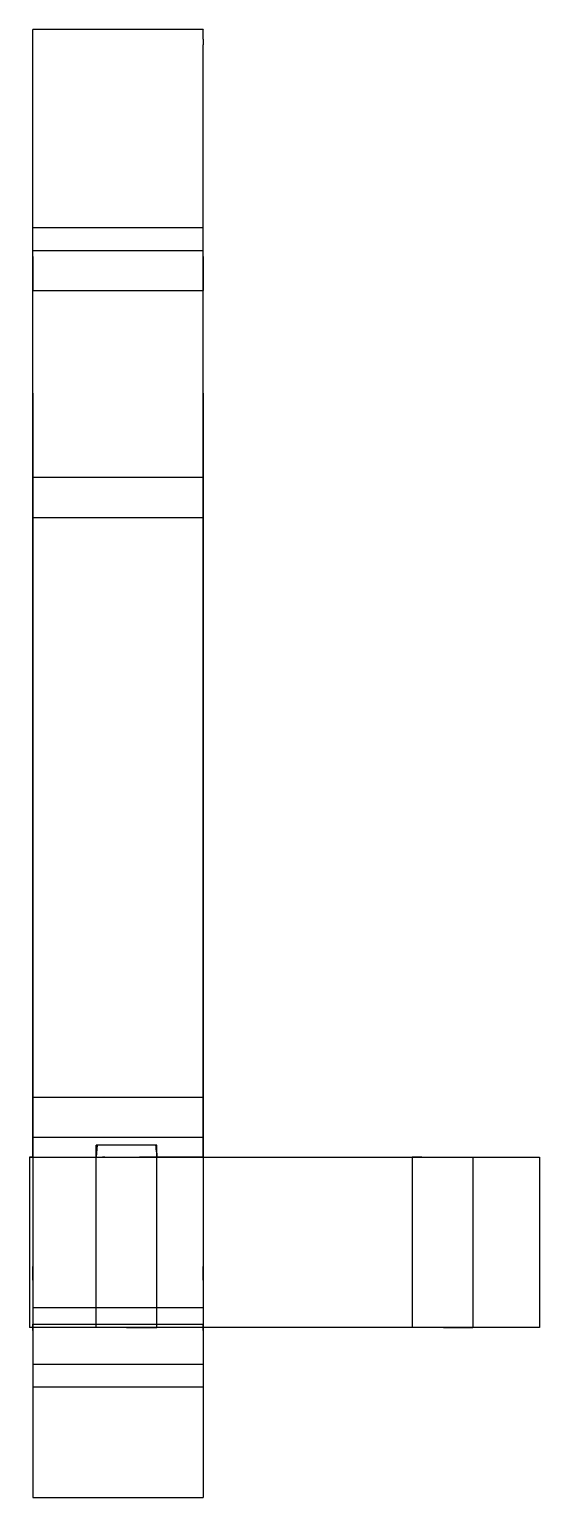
# Model space of a CAD drawing. Header units: millimetres. Extents: x -70 to 222, y -216 to 42.
# Drawn here: x 179.7 to 221.7, y -180 to -59.2 of the extents above; entities that cross this region are included whole.
import ezdxf

# ---------------------------------------------------------------- set-up
doc = ezdxf.new("R2010")
doc.units = ezdxf.units.MM
doc.layers.add('SIDE_YZ', color=7, linetype='Continuous')

msp = doc.modelspace()

# ---------------------------------------------------------------- linework, layer by layer
at = {"layer": 'SIDE_YZ'}
for p, q in [((180, -59.25), (180, -59.2)), ((194, -59.2), (180, -59.2)), ((180, -59.4), (180, -59.25)), ((180, -59.66), (180, -59.4)), ((180, -60.02), (180, -59.66)), ((180, -60.47), (180, -60.02)), ((194, -59.2), (194, -59.25)), ((194, -59.4), (194, -59.25)), ((194, -59.66), (194, -59.4)), ((194, -60.02), (194, -59.66)), ((194, -60.02), (194, -60.47)), ((180, -61.03), (180, -60.47)), ((180, -61.69), (180, -61.03)), ((194, -61.03), (194, -60.47)), ((194, -61.69), (194, -61.03)), ((180, -62.44), (180, -61.69)), ((180, -63.29), (180, -62.44)), ((194, -62.44), (194, -61.69)), ((194, -63.29), (194, -62.44)), ((180, -64.24), (180, -63.29)), ((194, -64.24), (194, -63.29)), ((180, -65.28), (180, -64.24)), ((194, -65.28), (194, -64.24)), ((180, -66.42), (180, -65.28)), ((180, -67.64), (180, -66.42)), ((194, -66.42), (194, -65.28)), ((194, -67.64), (194, -66.42)), ((180, -68.95), (180, -67.64)), ((194, -68.95), (194, -67.64)), ((180, -70.35), (180, -68.95)), ((194, -70.35), (194, -68.95)), ((180, -71.84), (180, -70.35)), ((194, -71.84), (194, -70.35)), ((180, -73.4), (180, -71.84)), ((194, -73.4), (194, -71.84)), ((180, -75.05), (180, -73.4)), ((194, -75.05), (194, -73.4)), ((180, -76.77), (180, -75.05)), ((180, -75.58), (180, -75.51)), ((180, -75.51), (194, -75.51)), ((180, -75.74), (180, -75.58)), ((180, -75.96), (180, -75.74)), ((180, -76.26), (180, -75.96)), ((194, -76.77), (194, -75.05)), ((194, -75.58), (194, -75.51)), ((194, -75.74), (194, -75.58)), ((194, -75.96), (194, -75.74)), ((194, -76.26), (194, -75.96)), ((180, -76.64), (180, -76.26)), ((180, -77.08), (180, -76.64)), ((180, -78.57), (180, -76.77)), ((180, -77.61), (180, -77.08)), ((194, -76.64), (194, -76.26)), ((194, -77.08), (194, -76.64)), ((194, -78.57), (194, -76.77)), ((194, -77.61), (194, -77.08)), ((180, -77.39), (180, -77.38)), ((180, -77.38), (194, -77.38)), ((180, -77.4), (180, -77.39)), ((180, -77.39), (180, -77.39)), ((180, -77.41), (180, -77.4)), ((180, -77.42), (180, -77.41)), ((180, -77.44), (180, -77.42)), ((180, -77.46), (180, -77.44)), ((180, -77.48), (180, -77.46)), ((180, -77.5), (180, -77.48)), ((180, -77.52), (180, -77.5)), ((180, -77.55), (180, -77.52)), ((180, -77.58), (180, -77.55)), ((180, -77.61), (180, -77.58)), ((180, -77.65), (180, -77.61)), ((180, -78.2), (180, -77.61)), ((180, -77.69), (180, -77.65)), ((180, -77.73), (180, -77.69)), ((180, -77.77), (180, -77.73)), ((180, -77.81), (180, -77.77)), ((180, -77.85), (180, -77.81)), ((180, -77.9), (180, -77.85)), ((180, -77.9), (180, -77.95)), ((180, -77.95), (180, -78)), ((180, -77.95), (180, -78)), ((180, -78), (180, -78.05)), ((180, -78), (180, -78.05)), ((180, -78.05), (180, -78.11)), ((180, -78.05), (180, -78.11)), ((180, -78.11), (180, -78.16)), ((180, -78.16), (180, -78.22)), ((180, -78.86), (180, -78.2)), ((180, -78.22), (180, -78.27)), ((180, -78.27), (180, -78.33)), ((180, -78.33), (180, -78.39)), ((180, -78.39), (180, -78.45)), ((180, -78.45), (180, -78.52)), ((180, -78.52), (180, -78.58)), ((194, -77.39), (194, -77.38)), ((194, -77.4), (194, -77.39)), ((194, -77.39), (194, -77.39)), ((194, -77.41), (194, -77.4)), ((194, -77.42), (194, -77.41)), ((194, -77.44), (194, -77.42)), ((194, -77.46), (194, -77.44)), ((194, -77.48), (194, -77.46)), ((194, -77.5), (194, -77.48)), ((194, -77.52), (194, -77.5)), ((194, -77.55), (194, -77.52)), ((194, -77.58), (194, -77.55)), ((194, -77.61), (194, -77.58)), ((194, -77.65), (194, -77.61)), ((194, -78.2), (194, -77.61)), ((194, -77.69), (194, -77.65)), ((194, -77.73), (194, -77.69)), ((194, -77.77), (194, -77.73)), ((194, -77.81), (194, -77.77)), ((194, -77.85), (194, -77.81)), ((194, -77.9), (194, -77.85)), ((194, -77.9), (194, -77.95)), ((194, -77.95), (194, -78)), ((194, -77.95), (194, -78)), ((194, -78), (194, -78.05)), ((194, -78), (194, -78.05)), ((194, -78.05), (194, -78.11)), ((194, -78.05), (194, -78.11)), ((194, -78.11), (194, -78.16)), ((194, -78.16), (194, -78.22)), ((194, -78.86), (194, -78.2)), ((194, -78.22), (194, -78.27)), ((194, -78.27), (194, -78.33)), ((194, -78.33), (194, -78.39)), ((194, -78.39), (194, -78.45)), ((194, -78.45), (194, -78.52)), ((194, -78.52), (194, -78.58)), ((180, -80.43), (180, -78.57)), ((180, -78.58), (180, -78.64)), ((180, -78.64), (180, -78.71)), ((180, -78.71), (180, -78.77)), ((180, -78.77), (180, -78.84)), ((180, -78.84), (180, -78.9)), ((180, -79.6), (180, -78.86)), ((180, -78.9), (180, -78.97)), ((180, -78.97), (180, -79.03)), ((180, -79.03), (180, -79.1)), ((180, -79.1), (180, -79.16)), ((180, -79.16), (180, -79.23)), ((180, -79.23), (180, -79.29)), ((180, -79.29), (180, -79.36)), ((180, -79.36), (180, -79.42)), ((180, -79.42), (180, -79.49)), ((180, -79.49), (180, -79.55)), ((180, -79.55), (180, -79.61)), ((180, -80.4), (180, -79.6)), ((180, -79.61), (180, -79.67)), ((180, -79.67), (180, -79.73)), ((194, -80.43), (194, -78.57)), ((194, -78.58), (194, -78.64)), ((194, -78.64), (194, -78.71)), ((194, -78.71), (194, -78.77)), ((194, -78.77), (194, -78.84)), ((194, -78.84), (194, -78.9)), ((194, -79.6), (194, -78.86)), ((194, -78.9), (194, -78.97)), ((194, -78.97), (194, -79.03)), ((194, -79.03), (194, -79.1)), ((194, -79.1), (194, -79.16)), ((194, -79.16), (194, -79.23)), ((194, -79.23), (194, -79.29)), ((194, -79.29), (194, -79.36)), ((194, -79.36), (194, -79.42)), ((194, -79.42), (194, -79.49)), ((194, -79.49), (194, -79.55)), ((194, -79.55), (194, -79.61)), ((194, -80.4), (194, -79.6)), ((194, -79.61), (194, -79.67)), ((194, -79.67), (194, -79.73)), ((180, -79.73), (180, -79.79)), ((180, -79.79), (180, -79.85)), ((180, -79.85), (180, -79.9)), ((180, -79.9), (180, -79.96)), ((180, -79.96), (180, -80.01)), ((180, -80.01), (180, -80.07)), ((180, -80.07), (180, -80.12)), ((180, -80.12), (180, -80.16)), ((180, -80.16), (180, -80.21)), ((180, -80.21), (180, -80.26)), ((180, -80.26), (180, -80.3)), ((180, -80.3), (180, -80.34)), ((180, -80.34), (180, -80.38)), ((180, -80.38), (180, -80.42)), ((180, -81.27), (180, -80.4)), ((180, -80.42), (180, -80.45)), ((180, -82.37), (180, -80.43)), ((180, -80.45), (180, -80.48)), ((180, -80.48), (180, -80.51)), ((180, -80.51), (180, -80.54)), ((180, -80.54), (180, -80.57)), ((180, -80.57), (180, -80.59)), ((180, -80.57), (180, -80.59)), ((180, -80.59), (180, -80.61)), ((180, -80.59), (180, -80.61)), ((180, -80.61), (180, -80.63)), ((180, -80.63), (180, -80.64)), ((180, -80.64), (180, -80.66)), ((180, -80.66), (180, -80.67)), ((180, -80.67), (180, -80.67)), ((180, -80.67), (180, -80.68)), ((180, -80.68), (180, -80.68)), ((180, -80.68), (194, -80.68)), ((194, -79.73), (194, -79.79)), ((194, -79.79), (194, -79.85)), ((194, -79.85), (194, -79.9)), ((194, -79.9), (194, -79.96)), ((194, -79.96), (194, -80.01)), ((194, -80.01), (194, -80.07)), ((194, -80.07), (194, -80.12)), ((194, -80.12), (194, -80.16)), ((194, -80.16), (194, -80.21)), ((194, -80.21), (194, -80.26)), ((194, -80.26), (194, -80.3)), ((194, -80.3), (194, -80.34)), ((194, -80.34), (194, -80.38)), ((194, -80.38), (194, -80.42)), ((194, -81.27), (194, -80.4)), ((194, -80.42), (194, -80.45)), ((194, -82.37), (194, -80.43)), ((194, -80.45), (194, -80.48)), ((194, -80.48), (194, -80.51)), ((194, -80.51), (194, -80.54)), ((194, -80.54), (194, -80.57)), ((194, -80.57), (194, -80.59)), ((194, -80.57), (194, -80.59)), ((194, -80.59), (194, -80.61)), ((194, -80.59), (194, -80.61)), ((194, -80.61), (194, -80.63)), ((194, -80.63), (194, -80.64)), ((194, -80.64), (194, -80.66)), ((194, -80.66), (194, -80.67)), ((194, -80.67), (194, -80.67)), ((194, -80.67), (194, -80.68)), ((194, -80.68), (194, -80.68)), ((180, -82.21), (180, -81.27)), ((194, -82.21), (194, -81.27)), ((180, -83.21), (180, -82.21)), ((180, -84.37), (180, -82.37)), ((180, -84.28), (180, -83.21)), ((194, -83.21), (194, -82.21)), ((194, -84.37), (194, -82.37)), ((194, -84.28), (194, -83.21)), ((180, -85.41), (180, -84.28)), ((180, -86.43), (180, -84.37)), ((194, -85.41), (194, -84.28)), ((194, -86.43), (194, -84.37)), ((180, -86.59), (180, -85.41)), ((194, -86.59), (194, -85.41)), ((180, -88.56), (180, -86.43)), ((180, -87.84), (180, -86.59)), ((194, -88.56), (194, -86.43)), ((194, -87.84), (194, -86.59)), ((180, -89.14), (180, -87.84)), ((194, -89.14), (194, -87.84)), ((180, -90.73), (180, -88.56)), ((180, -89.14), (180, -90.49)), ((194, -90.73), (194, -88.56)), ((194, -89.14), (194, -90.49)), ((180, -90.49), (180, -91.9)), ((194, -90.49), (194, -91.9)), ((180, -92.96), (180, -90.73)), ((194, -92.96), (194, -90.73)), ((180, -91.9), (180, -93.35)), ((180, -95.24), (180, -92.96)), ((194, -91.9), (194, -93.35)), ((194, -95.24), (194, -92.96)), ((180, -93.35), (180, -94.86)), ((194, -93.35), (194, -94.86)), ((180, -94.86), (180, -96.4)), ((180, -97.56), (180, -95.24)), ((194, -94.86), (194, -96.4)), ((194, -97.56), (194, -95.24)), ((180, -96.06), (180, -96.05)), ((180, -96.05), (180, -96.05)), ((180, -96.06), (180, -96.05)), ((180, -96.05), (194, -96.05)), ((180, -96.07), (180, -96.06)), ((180, -96.07), (180, -96.06)), ((180, -96.08), (180, -96.07)), ((180, -96.09), (180, -96.08)), ((180, -96.1), (180, -96.09)), ((180, -96.12), (180, -96.1)), ((180, -96.12), (180, -96.1)), ((180, -96.14), (180, -96.12)), ((180, -96.14), (180, -96.12)), ((180, -96.17), (180, -96.14)), ((180, -96.17), (180, -96.14)), ((180, -96.19), (180, -96.17)), ((180, -96.22), (180, -96.19)), ((180, -96.25), (180, -96.22)), ((180, -96.25), (180, -96.22)), ((180, -96.28), (180, -96.25)), ((180, -96.28), (180, -96.25)), ((180, -96.32), (180, -96.28)), ((180, -96.35), (180, -96.32)), ((180, -96.39), (180, -96.35)), ((180, -96.43), (180, -96.39)), ((180, -96.4), (180, -97.99)), ((180, -96.48), (180, -96.43)), ((180, -96.52), (180, -96.48)), ((180, -96.52), (180, -96.48)), ((180, -96.57), (180, -96.52)), ((180, -96.57), (180, -96.52)), ((180, -96.57), (180, -96.62)), ((180, -96.62), (180, -96.67)), ((194, -96.06), (194, -96.05)), ((194, -96.05), (194, -96.05)), ((194, -96.06), (194, -96.05)), ((194, -96.07), (194, -96.06)), ((194, -96.07), (194, -96.06)), ((194, -96.08), (194, -96.07)), ((194, -96.09), (194, -96.08)), ((194, -96.1), (194, -96.09)), ((194, -96.12), (194, -96.1)), ((194, -96.12), (194, -96.1)), ((194, -96.14), (194, -96.12)), ((194, -96.14), (194, -96.12)), ((194, -96.17), (194, -96.14)), ((194, -96.17), (194, -96.14)), ((194, -96.19), (194, -96.17)), ((194, -96.22), (194, -96.19)), ((194, -96.25), (194, -96.22)), ((194, -96.25), (194, -96.22)), ((194, -96.28), (194, -96.25)), ((194, -96.28), (194, -96.25)), ((194, -96.32), (194, -96.28)), ((194, -96.35), (194, -96.32)), ((194, -96.39), (194, -96.35)), ((194, -96.43), (194, -96.39)), ((194, -96.4), (194, -97.99)), ((194, -96.48), (194, -96.43)), ((194, -96.52), (194, -96.48)), ((194, -96.52), (194, -96.48)), ((194, -96.57), (194, -96.52)), ((194, -96.57), (194, -96.52)), ((194, -96.57), (194, -96.62)), ((194, -96.62), (194, -96.67)), ((180, -96.67), (180, -96.72)), ((180, -96.72), (180, -96.77)), ((180, -96.77), (180, -96.83)), ((180, -96.83), (180, -96.88)), ((180, -96.88), (180, -96.94)), ((180, -96.94), (180, -97)), ((180, -97), (180, -97.06)), ((180, -97.06), (180, -97.12)), ((180, -97.12), (180, -97.18)), ((180, -97.18), (180, -97.25)), ((180, -97.25), (180, -97.31)), ((180, -97.25), (180, -97.31)), ((180, -97.31), (180, -97.37)), ((180, -97.31), (180, -97.37)), ((180, -97.37), (180, -97.44)), ((180, -97.44), (180, -97.5)), ((180, -97.44), (180, -97.5)), ((180, -97.5), (180, -97.57)), ((180, -97.5), (180, -97.57)), ((180, -99.92), (180, -97.56)), ((180, -97.57), (180, -97.63)), ((180, -97.63), (180, -97.7)), ((180, -97.7), (180, -97.77)), ((180, -97.7), (180, -97.77)), ((180, -97.77), (180, -97.83)), ((180, -97.77), (180, -97.83)), ((180, -97.83), (180, -97.9)), ((194, -96.67), (194, -96.72)), ((194, -96.72), (194, -96.77)), ((194, -96.77), (194, -96.83)), ((194, -96.83), (194, -96.88)), ((194, -96.88), (194, -96.94)), ((194, -96.94), (194, -97)), ((194, -97), (194, -97.06)), ((194, -97.06), (194, -97.12)), ((194, -97.12), (194, -97.18)), ((194, -97.18), (194, -97.25)), ((194, -97.25), (194, -97.31)), ((194, -97.25), (194, -97.31)), ((194, -97.31), (194, -97.37)), ((194, -97.31), (194, -97.37)), ((194, -97.37), (194, -97.44)), ((194, -97.44), (194, -97.5)), ((194, -97.44), (194, -97.5)), ((194, -97.5), (194, -97.57)), ((194, -97.5), (194, -97.57)), ((194, -99.92), (194, -97.56)), ((194, -97.57), (194, -97.63)), ((194, -97.63), (194, -97.7)), ((194, -97.7), (194, -97.77)), ((194, -97.7), (194, -97.77)), ((194, -97.77), (194, -97.83)), ((194, -97.77), (194, -97.83)), ((194, -97.83), (194, -97.9)), ((180, -97.9), (180, -97.96)), ((180, -97.96), (180, -98.03)), ((180, -97.99), (180, -99.62)), ((180, -98.03), (180, -98.09)), ((180, -98.09), (180, -98.15)), ((180, -98.15), (180, -98.22)), ((180, -98.15), (180, -98.22)), ((180, -98.22), (180, -98.28)), ((180, -98.22), (180, -98.28)), ((180, -98.28), (180, -98.34)), ((180, -98.34), (180, -98.4)), ((180, -98.4), (180, -98.46)), ((180, -98.46), (180, -98.52)), ((180, -98.52), (180, -98.57)), ((180, -98.57), (180, -98.63)), ((180, -98.68), (180, -98.63)), ((180, -98.63), (180, -98.68)), ((180, -98.73), (180, -98.68)), ((180, -98.68), (180, -98.73)), ((180, -98.78), (180, -98.73)), ((180, -98.73), (180, -98.78)), ((180, -98.83), (180, -98.78)), ((180, -98.88), (180, -98.83)), ((180, -98.92), (180, -98.88)), ((180, -98.97), (180, -98.92)), ((180, -99.01), (180, -98.97)), ((180, -99.05), (180, -99.01)), ((180, -99.05), (180, -99.08)), ((194, -97.9), (194, -97.96)), ((194, -97.96), (194, -98.03)), ((194, -97.99), (194, -99.62)), ((194, -98.03), (194, -98.09)), ((194, -98.09), (194, -98.15)), ((194, -98.15), (194, -98.22)), ((194, -98.15), (194, -98.22)), ((194, -98.22), (194, -98.28)), ((194, -98.22), (194, -98.28)), ((194, -98.28), (194, -98.34)), ((194, -98.34), (194, -98.4)), ((194, -98.4), (194, -98.46)), ((194, -98.46), (194, -98.52)), ((194, -98.52), (194, -98.57)), ((194, -98.57), (194, -98.63)), ((194, -98.68), (194, -98.63)), ((194, -98.63), (194, -98.68)), ((194, -98.73), (194, -98.68)), ((194, -98.68), (194, -98.73)), ((194, -98.78), (194, -98.73)), ((194, -98.73), (194, -98.78)), ((194, -98.83), (194, -98.78)), ((194, -98.88), (194, -98.83)), ((194, -98.92), (194, -98.88)), ((194, -98.97), (194, -98.92)), ((194, -99.01), (194, -98.97)), ((194, -99.05), (194, -99.01)), ((194, -99.08), (194, -99.05)), ((180, -99.08), (180, -99.12)), ((180, -99.15), (180, -99.12)), ((180, -99.18), (180, -99.15)), ((180, -99.21), (180, -99.18)), ((180, -99.23), (180, -99.21)), ((180, -99.26), (180, -99.23)), ((180, -99.28), (180, -99.26)), ((180, -99.3), (180, -99.28)), ((180, -99.31), (180, -99.3)), ((180, -99.32), (180, -99.31)), ((180, -99.33), (180, -99.32)), ((180, -99.34), (180, -99.33)), ((180, -99.35), (180, -99.34)), ((180, -99.34), (180, -99.35)), ((180, -99.35), (180, -99.35)), ((180, -99.35), (180, -99.35)), ((180, -99.35), (194, -99.35)), ((180, -99.62), (180, -101.29)), ((180, -102.32), (180, -99.92)), ((194, -99.08), (194, -99.12)), ((194, -99.15), (194, -99.12)), ((194, -99.18), (194, -99.15)), ((194, -99.21), (194, -99.18)), ((194, -99.23), (194, -99.21)), ((194, -99.26), (194, -99.23)), ((194, -99.28), (194, -99.26)), ((194, -99.3), (194, -99.28)), ((194, -99.31), (194, -99.3)), ((194, -99.32), (194, -99.31)), ((194, -99.33), (194, -99.32)), ((194, -99.34), (194, -99.33)), ((194, -99.35), (194, -99.34)), ((194, -99.34), (194, -99.35)), ((194, -99.35), (194, -99.35)), ((194, -99.35), (194, -99.35)), ((194, -99.62), (194, -101.29)), ((194, -102.32), (194, -99.92)), ((180, -101.29), (180, -102.99)), ((194, -101.29), (194, -102.99)), ((180, -104.76), (180, -102.32)), ((194, -104.76), (194, -102.32)), ((180, -102.99), (180, -104.73)), ((194, -102.99), (194, -104.73)), ((180, -104.73), (180, -106.49)), ((180, -107.22), (180, -104.76)), ((194, -104.73), (194, -106.49)), ((194, -107.22), (194, -104.76)), ((180, -106.49), (180, -108.28)), ((180, -109.71), (180, -107.22)), ((194, -106.49), (194, -108.28)), ((194, -109.71), (194, -107.22)), ((180, -108.28), (180, -110.09)), ((194, -108.28), (194, -110.09)), ((180, -112.22), (180, -109.71)), ((194, -112.22), (194, -109.71)), ((180, -110.09), (180, -111.93)), ((194, -110.09), (194, -111.93)), ((180, -111.93), (180, -113.78)), ((180, -114.74), (180, -112.22)), ((194, -111.93), (194, -113.78)), ((194, -114.74), (194, -112.22)), ((180, -113.78), (180, -115.64)), ((180, -117.28), (180, -114.74)), ((194, -113.78), (194, -115.64)), ((194, -117.28), (194, -114.74)), ((180, -115.64), (180, -117.52)), ((194, -115.64), (194, -117.52)), ((180, -119.83), (180, -117.28)), ((180, -117.52), (180, -119.41)), ((194, -119.83), (194, -117.28)), ((194, -117.52), (194, -119.41)), ((180, -119.41), (180, -121.3)), ((194, -119.41), (194, -121.3)), ((180, -122.39), (180, -119.83)), ((194, -122.39), (194, -119.83)), ((180, -121.3), (180, -123.2)), ((194, -121.3), (194, -123.2)), ((180, -124.95), (180, -122.39)), ((180, -123.2), (180, -125.1)), ((194, -124.95), (194, -122.39)), ((194, -123.2), (194, -125.1)), ((180, -127.5), (180, -124.95)), ((180, -125.1), (180, -126.99)), ((194, -127.5), (194, -124.95)), ((194, -125.1), (194, -126.99)), ((180, -126.99), (180, -128.88)), ((180, -130.05), (180, -127.5)), ((194, -126.99), (194, -128.88)), ((194, -130.05), (194, -127.5)), ((180, -128.88), (180, -130.76)), ((194, -128.88), (194, -130.76)), ((180, -132.58), (180, -130.05)), ((194, -132.58), (194, -130.05)), ((180, -130.76), (180, -132.62)), ((194, -130.76), (194, -132.62)), ((180, -135.1), (180, -132.58)), ((180, -132.62), (180, -134.47)), ((194, -135.1), (194, -132.58)), ((194, -132.62), (194, -134.47)), ((180, -134.47), (180, -136.31)), ((180, -137.61), (180, -135.1)), ((194, -134.47), (194, -136.31)), ((194, -137.61), (194, -135.1)), ((180, -136.31), (180, -138.12)), ((194, -136.31), (194, -138.12)), ((180, -140.09), (180, -137.61)), ((194, -140.09), (194, -137.61)), ((180, -138.12), (180, -139.91)), ((194, -138.12), (194, -139.91)), ((180, -139.91), (180, -141.67)), ((180, -142.54), (180, -140.09)), ((194, -139.91), (194, -141.67)), ((194, -142.54), (194, -140.09)), ((180, -141.67), (180, -143.41)), ((180, -144.96), (180, -142.54)), ((194, -141.67), (194, -143.41)), ((194, -144.96), (194, -142.54)), ((180, -143.41), (180, -145.11)), ((194, -143.41), (194, -145.11)), ((180, -147.35), (180, -144.96)), ((194, -147.35), (194, -144.96)), ((180, -145.11), (180, -146.78)), ((194, -145.11), (194, -146.78)), ((180, -146.78), (180, -148.41)), ((180, -147.06), (180, -147.05)), ((180, -147.05), (180, -147.05)), ((180, -147.06), (180, -147.05)), ((180, -147.05), (180, -147.05)), ((180, -147.05), (194, -147.05)), ((180, -147.07), (180, -147.06)), ((180, -147.08), (180, -147.07)), ((180, -147.08), (180, -147.07)), ((180, -147.09), (180, -147.08)), ((180, -147.09), (180, -147.08)), ((180, -147.1), (180, -147.09)), ((180, -147.12), (180, -147.1)), ((180, -147.14), (180, -147.12)), ((180, -147.17), (180, -147.14)), ((180, -147.19), (180, -147.17)), ((180, -147.22), (180, -147.19)), ((180, -147.25), (180, -147.22)), ((180, -147.28), (180, -147.25)), ((180, -147.32), (180, -147.28)), ((180, -147.32), (180, -147.28)), ((180, -147.35), (180, -147.32)), ((180, -147.35), (180, -147.32)), ((180, -149.69), (180, -147.35)), ((180, -147.39), (180, -147.35)), ((194, -146.78), (194, -148.41)), ((194, -147.06), (194, -147.05)), ((194, -147.05), (194, -147.05)), ((194, -147.06), (194, -147.05)), ((194, -147.05), (194, -147.05)), ((194, -147.07), (194, -147.06)), ((194, -147.08), (194, -147.07)), ((194, -147.08), (194, -147.07)), ((194, -147.09), (194, -147.08)), ((194, -147.09), (194, -147.08)), ((194, -147.1), (194, -147.09)), ((194, -147.12), (194, -147.1)), ((194, -147.14), (194, -147.12)), ((194, -147.17), (194, -147.14)), ((194, -147.19), (194, -147.17)), ((194, -147.22), (194, -147.19)), ((194, -147.25), (194, -147.22)), ((194, -147.28), (194, -147.25)), ((194, -147.32), (194, -147.28)), ((194, -147.32), (194, -147.28)), ((194, -147.35), (194, -147.32)), ((194, -147.35), (194, -147.32)), ((194, -149.69), (194, -147.35)), ((194, -147.39), (194, -147.35)), ((180, -147.43), (180, -147.39)), ((180, -147.48), (180, -147.43)), ((180, -147.52), (180, -147.48)), ((180, -147.57), (180, -147.52)), ((180, -147.57), (180, -147.62)), ((180, -147.57), (180, -147.62)), ((180, -147.62), (180, -147.67)), ((180, -147.62), (180, -147.67)), ((180, -147.67), (180, -147.72)), ((180, -147.67), (180, -147.72)), ((180, -147.72), (180, -147.77)), ((180, -147.72), (180, -147.77)), ((180, -147.77), (180, -147.83)), ((180, -147.77), (180, -147.83)), ((180, -147.83), (180, -147.88)), ((180, -147.83), (180, -147.88)), ((180, -147.88), (180, -147.94)), ((180, -147.88), (180, -147.94)), ((180, -147.94), (180, -148)), ((180, -147.94), (180, -148)), ((180, -148), (180, -148.06)), ((180, -148.06), (180, -148.12)), ((180, -148.06), (180, -148.12)), ((180, -148.12), (180, -148.18)), ((180, -148.12), (180, -148.18)), ((180, -148.18), (180, -148.25)), ((180, -148.18), (180, -148.25)), ((180, -148.25), (180, -148.31)), ((180, -148.25), (180, -148.31)), ((180, -148.31), (180, -148.37)), ((180, -148.31), (180, -148.37)), ((180, -148.37), (180, -148.44)), ((180, -148.37), (180, -148.44)), ((180, -148.41), (180, -150)), ((180, -148.44), (180, -148.5)), ((180, -148.44), (180, -148.5)), ((180, -148.5), (180, -148.57)), ((180, -148.57), (180, -148.63)), ((194, -147.43), (194, -147.39)), ((194, -147.48), (194, -147.43)), ((194, -147.52), (194, -147.48)), ((194, -147.57), (194, -147.52)), ((194, -147.57), (194, -147.62)), ((194, -147.57), (194, -147.62)), ((194, -147.62), (194, -147.67)), ((194, -147.62), (194, -147.67)), ((194, -147.67), (194, -147.72)), ((194, -147.67), (194, -147.72)), ((194, -147.72), (194, -147.77)), ((194, -147.72), (194, -147.77)), ((194, -147.77), (194, -147.83)), ((194, -147.77), (194, -147.83)), ((194, -147.83), (194, -147.88)), ((194, -147.83), (194, -147.88)), ((194, -147.88), (194, -147.94)), ((194, -147.88), (194, -147.94)), ((194, -147.94), (194, -148)), ((194, -147.94), (194, -148)), ((194, -148), (194, -148.06)), ((194, -148.06), (194, -148.12)), ((194, -148.06), (194, -148.12)), ((194, -148.12), (194, -148.18)), ((194, -148.12), (194, -148.18)), ((194, -148.18), (194, -148.25)), ((194, -148.18), (194, -148.25)), ((194, -148.25), (194, -148.31)), ((194, -148.25), (194, -148.31)), ((194, -148.31), (194, -148.37)), ((194, -148.31), (194, -148.37)), ((194, -148.37), (194, -148.44)), ((194, -148.37), (194, -148.44)), ((194, -148.41), (194, -150)), ((194, -148.44), (194, -148.5)), ((194, -148.44), (194, -148.5)), ((194, -148.5), (194, -148.57)), ((194, -148.57), (194, -148.63)), ((180, -148.63), (180, -148.7)), ((180, -148.63), (180, -148.7)), ((180, -148.7), (180, -148.77)), ((180, -148.7), (180, -148.77)), ((180, -148.77), (180, -148.83)), ((180, -148.83), (180, -148.9)), ((180, -148.9), (180, -148.96)), ((180, -148.96), (180, -149.03)), ((180, -148.96), (180, -149.03)), ((180, -149.03), (180, -149.09)), ((180, -149.03), (180, -149.09)), ((180, -149.09), (180, -149.15)), ((180, -149.09), (180, -149.15)), ((180, -149.15), (180, -149.22)), ((180, -149.15), (180, -149.22)), ((180, -149.22), (180, -149.28)), ((180, -149.28), (180, -149.34)), ((180, -149.34), (180, -149.4)), ((180, -149.4), (180, -149.46)), ((180, -149.46), (180, -149.52)), ((180, -149.52), (180, -149.57)), ((180, -149.57), (180, -149.63)), ((180, -149.57), (180, -149.63)), ((180, -149.63), (180, -149.68)), ((180, -149.63), (180, -149.68)), ((180, -149.68), (180, -149.73)), ((180, -152), (180, -149.69)), ((180, -149.73), (180, -149.78)), ((180, -149.78), (180, -149.83)), ((180, -149.78), (180, -149.83)), ((194, -148.63), (194, -148.7)), ((194, -148.63), (194, -148.7)), ((194, -148.7), (194, -148.77)), ((194, -148.7), (194, -148.77)), ((194, -148.77), (194, -148.83)), ((194, -148.83), (194, -148.9)), ((194, -148.9), (194, -148.96)), ((194, -148.96), (194, -149.03)), ((194, -148.96), (194, -149.03)), ((194, -149.03), (194, -149.09)), ((194, -149.03), (194, -149.09)), ((194, -149.09), (194, -149.15)), ((194, -149.09), (194, -149.15)), ((194, -149.15), (194, -149.22)), ((194, -149.15), (194, -149.22)), ((194, -149.22), (194, -149.28)), ((194, -149.28), (194, -149.34)), ((194, -149.34), (194, -149.4)), ((194, -149.4), (194, -149.46)), ((194, -149.46), (194, -149.52)), ((194, -149.52), (194, -149.57)), ((194, -149.57), (194, -149.63)), ((194, -149.57), (194, -149.63)), ((194, -149.63), (194, -149.68)), ((194, -149.63), (194, -149.68)), ((194, -149.68), (194, -149.73)), ((194, -152), (194, -149.69)), ((194, -149.73), (194, -149.78)), ((194, -149.78), (194, -149.83)), ((194, -149.78), (194, -149.83)), ((180, -149.83), (180, -149.88)), ((180, -149.83), (180, -149.88)), ((180, -149.88), (180, -149.92)), ((180, -149.92), (180, -149.97)), ((180, -149.92), (180, -149.97)), ((180, -149.97), (180, -150.01)), ((180, -149.97), (180, -150.01)), ((180, -150), (180, -151.54)), ((180, -150.01), (180, -150.05)), ((180, -150.01), (180, -150.05)), ((180, -150.05), (180, -150.08)), ((180, -150.05), (180, -150.08)), ((180, -150.08), (180, -150.12)), ((180, -150.08), (180, -150.12)), ((180, -150.12), (180, -150.15)), ((180, -150.12), (180, -150.15)), ((180, -150.15), (180, -150.18)), ((180, -150.15), (180, -150.18)), ((180, -150.18), (180, -150.21)), ((180, -150.18), (180, -150.21)), ((180, -150.21), (180, -150.23)), ((180, -150.21), (180, -150.23)), ((180, -150.23), (180, -150.26)), ((180, -150.23), (180, -150.26)), ((180, -150.26), (180, -150.28)), ((180, -150.28), (180, -150.3)), ((180, -150.28), (180, -150.3)), ((180, -150.3), (180, -150.31)), ((180, -150.3), (180, -150.31)), ((180, -150.31), (180, -150.32)), ((180, -150.31), (180, -150.32)), ((180, -150.32), (180, -150.33)), ((180, -150.33), (180, -150.34)), ((180, -150.34), (180, -150.35)), ((180, -150.35), (180, -150.35)), ((180, -150.35), (194, -150.35)), ((185.21, -151), (185.2, -151)), ((185.2, -151), (185.2, -151)), ((185.2, -166), (185.2, -151)), ((185.2, -151), (185.2, -151)), ((185.2, -151), (185.2, -151)), ((185.2, -151), (185.21, -151)), ((185.22, -151), (185.21, -151)), ((185.23, -151), (185.21, -151)), ((185.24, -151), (185.22, -151)), ((185.23, -151), (185.24, -151)), ((185.26, -151), (185.24, -151)), ((185.26, -151), (185.24, -151)), ((185.29, -151), (185.25, -151.33)), ((185.29, -151), (185.26, -151.17)), ((185.28, -151), (185.26, -151)), ((185.29, -151), (185.26, -151)), ((185.31, -151), (185.28, -151)), ((190.11, -151), (185.29, -151)), ((185.34, -151), (185.31, -151)), ((185.37, -151), (185.34, -151)), ((185.41, -151), (185.37, -151)), ((185.45, -151), (185.41, -151)), ((185.5, -151), (185.45, -151)), ((185.55, -151), (185.5, -151)), ((185.6, -151), (185.55, -151)), ((185.66, -151), (185.6, -151)), ((185.72, -151), (185.66, -151)), ((185.78, -151), (185.72, -151)), ((185.84, -151), (185.78, -151)), ((185.91, -151), (185.84, -151)), ((185.98, -151), (185.91, -151)), ((186.06, -151), (185.98, -151)), ((186.13, -151), (186.06, -151)), ((186.21, -151), (186.13, -151)), ((186.29, -151), (186.21, -151)), ((186.38, -151), (186.29, -151)), ((186.46, -151), (186.38, -151)), ((186.55, -151), (186.46, -151)), ((186.64, -151), (186.55, -151)), ((186.73, -151), (186.64, -151)), ((186.82, -151), (186.73, -151)), ((186.92, -151), (186.82, -151)), ((187.01, -151), (186.92, -151)), ((187.11, -151), (187.01, -151)), ((187.21, -151), (187.11, -151)), ((187.3, -151), (187.21, -151)), ((187.4, -151), (187.3, -151)), ((187.5, -151), (187.4, -151)), ((187.6, -151), (187.5, -151)), ((187.7, -151), (187.6, -151)), ((187.8, -151), (187.7, -151)), ((187.9, -151), (187.8, -151)), ((188, -151), (187.9, -151)), ((188.1, -151), (188, -151)), ((188.19, -151), (188.1, -151)), ((188.29, -151), (188.19, -151)), ((188.39, -151), (188.29, -151)), ((188.48, -151), (188.39, -151)), ((188.58, -151), (188.48, -151)), ((188.67, -151), (188.58, -151)), ((188.76, -151), (188.67, -151)), ((188.85, -151), (188.76, -151)), ((188.94, -151), (188.85, -151)), ((189.02, -151), (188.94, -151)), ((189.11, -151), (189.02, -151)), ((189.19, -151), (189.11, -151)), ((189.27, -151), (189.19, -151)), ((189.34, -151), (189.27, -151)), ((189.42, -151), (189.34, -151)), ((189.49, -151), (189.42, -151)), ((189.56, -151), (189.49, -151)), ((189.62, -151), (189.56, -151)), ((189.68, -151), (189.62, -151)), ((189.74, -151), (189.68, -151)), ((189.8, -151), (189.74, -151)), ((189.85, -151), (189.8, -151)), ((189.9, -151), (189.85, -151)), ((189.95, -151), (189.9, -151)), ((189.99, -151), (189.95, -151)), ((190.03, -151), (189.99, -151)), ((190.06, -151), (190.03, -151)), ((190.09, -151), (190.06, -151)), ((190.12, -151), (190.09, -151)), ((190.14, -151.17), (190.11, -151)), ((190.11, -151), (190.15, -151.33)), ((190.11, -151), (190.14, -151)), ((190.14, -151), (190.12, -151)), ((190.16, -151), (190.14, -151)), ((190.16, -151), (190.14, -151)), ((190.16, -151), (190.17, -151)), ((190.18, -151), (190.16, -151)), ((190.19, -151), (190.17, -151)), ((190.19, -151), (190.18, -151)), ((190.19, -151), (190.2, -151)), ((190.2, -151), (190.19, -151)), ((190.2, -151), (190.2, -151)), ((190.2, -151), (190.2, -151)), ((190.2, -166), (190.2, -151)), ((190.2, -151), (190.2, -151)), ((194, -149.83), (194, -149.88)), ((194, -149.83), (194, -149.88)), ((194, -149.88), (194, -149.92)), ((194, -149.92), (194, -149.97)), ((194, -149.92), (194, -149.97)), ((194, -149.97), (194, -150.01)), ((194, -149.97), (194, -150.01)), ((194, -150), (194, -151.54)), ((194, -150.01), (194, -150.05)), ((194, -150.01), (194, -150.05)), ((194, -150.05), (194, -150.08)), ((194, -150.05), (194, -150.08)), ((194, -150.08), (194, -150.12)), ((194, -150.08), (194, -150.12)), ((194, -150.12), (194, -150.15)), ((194, -150.12), (194, -150.15)), ((194, -150.15), (194, -150.18)), ((194, -150.15), (194, -150.18)), ((194, -150.18), (194, -150.21)), ((194, -150.18), (194, -150.21)), ((194, -150.21), (194, -150.23)), ((194, -150.21), (194, -150.23)), ((194, -150.23), (194, -150.26)), ((194, -150.23), (194, -150.26)), ((194, -150.26), (194, -150.28)), ((194, -150.28), (194, -150.3)), ((194, -150.28), (194, -150.3)), ((194, -150.3), (194, -150.31)), ((194, -150.3), (194, -150.31)), ((194, -150.31), (194, -150.32)), ((194, -150.31), (194, -150.32)), ((194, -150.32), (194, -150.33)), ((194, -150.33), (194, -150.34)), ((194, -150.34), (194, -150.35)), ((194, -150.35), (194, -150.35)), ((180, -152), (179.7, -152)), ((179.7, -152), (221.7, -152)), ((179.7, -152), (179.7, -166)), ((180, -151.54), (180, -153.05)), ((180, -152), (185.2, -152)), ((180, -152), (180, -164.37)), ((185.22, -151.67), (185.2, -152)), ((185.2, -152), (185.21, -152)), ((185.21, -152), (185.22, -152)), ((185.25, -151.33), (185.22, -151.67)), ((185.22, -152), (185.24, -152)), ((185.24, -152), (185.26, -152)), ((185.25, -151.33), (185.26, -151.17)), ((185.26, -152), (185.28, -152)), ((185.28, -152), (185.31, -152)), ((185.31, -152), (185.34, -152)), ((185.34, -152), (185.38, -152)), ((185.38, -152), (185.42, -152)), ((185.42, -152), (185.46, -152)), ((185.46, -152), (185.5, -152)), ((185.5, -152), (185.55, -152)), ((185.55, -152), (185.61, -152)), ((185.61, -152), (185.66, -152)), ((185.66, -152), (185.72, -152)), ((185.78, -152), (185.72, -152)), ((185.85, -152), (185.78, -152)), ((185.92, -152), (185.85, -152)), ((185.92, -152), (185.99, -152)), ((185.99, -152), (186.06, -152)), ((186.06, -152), (186.14, -152)), ((186.14, -152), (186.22, -152)), ((186.22, -152), (186.3, -152)), ((186.3, -152), (186.38, -152)), ((186.38, -152), (186.47, -152)), ((186.47, -152), (186.55, -152)), ((186.55, -152), (186.64, -152)), ((186.64, -152), (186.73, -152)), ((186.73, -152), (186.83, -152)), ((186.83, -152), (186.92, -152)), ((186.92, -152), (187.01, -152)), ((187.01, -152), (187.11, -152)), ((187.11, -152), (187.21, -152)), ((187.21, -152), (187.3, -152)), ((187.3, -152), (187.4, -152)), ((187.4, -152), (187.5, -152)), ((187.5, -152), (187.6, -152)), ((187.6, -152), (187.7, -152)), ((187.7, -152), (187.8, -152)), ((187.8, -152), (187.9, -152)), ((187.9, -152), (188, -152)), ((188, -152), (188.1, -152)), ((188.1, -152), (188.19, -152)), ((188.19, -152), (188.29, -152)), ((188.29, -152), (188.39, -152)), ((188.39, -152), (188.48, -152)), ((188.48, -152), (188.57, -152)), ((188.57, -152), (188.67, -152)), ((188.67, -152), (188.76, -152)), ((188.85, -152), (188.76, -152)), ((188.93, -152), (188.85, -152)), ((189.02, -152), (188.93, -152)), ((189.1, -152), (189.02, -152)), ((189.18, -152), (189.1, -152)), ((189.26, -152), (189.18, -152)), ((189.34, -152), (189.26, -152)), ((189.41, -152), (189.34, -152)), ((189.48, -152), (189.41, -152)), ((189.55, -152), (189.48, -152)), ((189.62, -152), (189.55, -152)), ((189.68, -152), (189.62, -152)), ((189.74, -152), (189.68, -152)), ((189.79, -152), (189.74, -152)), ((189.85, -152), (189.79, -152)), ((189.9, -152), (189.85, -152)), ((189.94, -152), (189.9, -152)), ((189.98, -152), (189.94, -152)), ((190.02, -152), (189.98, -152)), ((190.06, -152), (190.02, -152)), ((190.09, -152), (190.06, -152)), ((190.12, -152), (190.09, -152)), ((190.14, -152), (190.12, -152)), ((190.15, -151.33), (190.14, -151.17)), ((190.16, -152), (190.14, -152)), ((190.18, -151.67), (190.15, -151.33)), ((190.18, -152), (190.16, -152)), ((190.18, -151.67), (190.2, -152)), ((190.19, -152), (190.18, -152)), ((190.2, -152), (190.19, -152)), ((194, -152), (190.2, -152)), ((194, -151.54), (194, -153.05)), ((194, -152), (221.7, -152)), ((194, -152), (194, -164.37)), ((211.21, -152), (211.2, -152)), ((211.2, -152), (211.2, -152)), ((211.2, -152), (211.2, -166)), ((211.22, -152), (211.21, -152)), ((211.24, -152), (211.22, -152)), ((211.26, -152), (211.24, -152)), ((211.28, -152), (211.26, -152)), ((211.31, -152), (211.28, -152)), ((211.34, -152), (211.31, -152)), ((211.38, -152), (211.34, -152)), ((211.41, -152), (211.38, -152)), ((211.46, -152), (211.41, -152)), ((211.5, -152), (211.46, -152)), ((211.55, -152), (211.5, -152)), ((211.6, -152), (211.55, -152)), ((211.66, -152), (211.6, -152)), ((211.72, -152), (211.66, -152)), ((211.78, -152), (211.72, -152)), ((211.85, -152), (211.78, -152)), ((211.91, -152), (211.85, -152)), ((211.99, -152), (211.91, -152)), ((211.99, -152), (212.06, -152)), ((212.06, -152), (212.14, -152)), ((212.14, -152), (212.21, -152)), ((212.21, -152), (212.3, -152)), ((212.3, -152), (212.38, -152)), ((212.38, -152), (212.46, -152)), ((212.46, -152), (212.55, -152)), ((212.55, -152), (212.64, -152)), ((212.64, -152), (212.73, -152)), ((212.73, -152), (212.82, -152)), ((212.82, -152), (212.92, -152)), ((212.92, -152), (213.01, -152)), ((213.01, -152), (213.11, -152)), ((213.11, -152), (213.21, -152)), ((213.21, -152), (213.3, -152)), ((213.3, -152), (213.4, -152)), ((213.4, -152), (213.5, -152)), ((213.5, -152), (213.6, -152)), ((213.6, -152), (213.7, -152)), ((213.7, -152), (213.8, -152)), ((213.8, -152), (213.9, -152)), ((213.9, -152), (214, -152)), ((214, -152), (214.1, -152)), ((214.1, -152), (214.19, -152)), ((214.19, -152), (214.29, -152)), ((214.29, -152), (214.39, -152)), ((214.39, -152), (214.48, -152)), ((214.48, -152), (214.58, -152)), ((214.58, -152), (214.67, -152)), ((214.67, -152), (214.76, -152)), ((214.76, -152), (214.85, -152)), ((214.85, -152), (214.94, -152)), ((214.94, -152), (215.02, -152)), ((215.02, -152), (215.1, -152)), ((215.1, -152), (215.19, -152)), ((215.19, -152), (215.26, -152)), ((215.26, -152), (215.34, -152)), ((215.34, -152), (215.41, -152)), ((215.41, -152), (215.49, -152)), ((215.49, -152), (215.55, -152)), ((215.55, -152), (215.62, -152)), ((215.62, -152), (215.68, -152)), ((215.68, -152), (215.74, -152)), ((215.74, -152), (215.8, -152)), ((215.8, -152), (215.85, -152)), ((215.85, -152), (215.9, -152)), ((215.9, -152), (215.94, -152)), ((215.94, -152), (215.99, -152)), ((215.99, -152), (216.02, -152)), ((216.02, -152), (216.06, -152)), ((216.06, -152), (216.09, -152)), ((216.09, -152), (216.12, -152)), ((216.12, -152), (216.14, -152)), ((216.14, -152), (216.16, -152)), ((216.16, -152), (216.18, -152)), ((216.18, -152), (216.19, -152)), ((216.19, -152), (216.2, -152)), ((216.2, -152), (216.2, -152)), ((216.2, -152), (216.2, -166)), ((221.7, -152), (221.7, -166)), ((180, -153.05), (180, -154.5)), ((194, -153.05), (194, -154.5)), ((180, -154.5), (180, -155.91)), ((194, -154.5), (194, -155.91)), ((180, -155.91), (180, -157.26)), ((194, -155.91), (194, -157.26)), ((180, -157.26), (180, -158.56)), ((194, -157.26), (194, -158.56)), ((180, -158.56), (180, -159.81)), ((194, -158.56), (194, -159.81)), ((180, -159.81), (180, -160.99)), ((194, -159.81), (194, -160.99)), ((180, -162.12), (180, -160.99)), ((194, -162.12), (194, -160.99)), ((180, -162.12), (180, -163.19)), ((194, -162.12), (194, -163.19)), ((180, -163.19), (180, -164.19)), ((180, -164.19), (180, -165.13)), ((194, -163.19), (194, -164.19)), ((194, -164.19), (194, -165.13)), ((180, -164.37), (180, -166.26)), ((180, -164.37), (194, -164.37)), ((180, -165.13), (180, -166)), ((194, -164.37), (194, -166.26)), ((194, -165.13), (194, -166)), ((221.7, -166), (179.7, -166)), ((180, -165.73), (180, -165.72)), ((180, -165.72), (180, -165.72)), ((180, -165.72), (194, -165.72)), ((180, -165.74), (180, -165.73)), ((180, -165.73), (180, -165.73)), ((180, -165.74), (180, -165.73)), ((180, -165.73), (180, -165.73)), ((180, -165.76), (180, -165.74)), ((180, -165.76), (180, -165.74)), ((180, -165.77), (180, -165.76)), ((180, -165.77), (180, -165.76)), ((180, -165.79), (180, -165.77)), ((180, -165.79), (180, -165.77)), ((180, -165.81), (180, -165.79)), ((180, -165.81), (180, -165.79)), ((180, -165.83), (180, -165.81)), ((180, -165.83), (180, -165.81)), ((180, -165.86), (180, -165.83)), ((180, -165.89), (180, -165.86)), ((180, -165.92), (180, -165.89)), ((180, -165.95), (180, -165.92)), ((180, -165.95), (180, -165.92)), ((180, -165.98), (180, -165.95)), ((180, -165.98), (180, -165.95)), ((180, -166.02), (180, -165.98)), ((180, -166), (180, -166.8)), ((180, -166.06), (180, -166.02)), ((180, -166.1), (180, -166.06)), ((180, -166.1), (180, -166.06)), ((180, -166.14), (180, -166.1)), ((180, -166.14), (180, -166.1)), ((180, -166.19), (180, -166.14)), ((180, -166.24), (180, -166.19)), ((180, -166.24), (180, -166.28)), ((180, -166.26), (180, -168.09)), ((180, -166.28), (180, -166.33)), ((180, -166.33), (180, -166.39)), ((180, -166.39), (180, -166.44)), ((180, -166.39), (180, -166.44)), ((180, -166.44), (180, -166.5)), ((180, -166.44), (180, -166.5)), ((180, -166.5), (180, -166.55)), ((180, -166.55), (180, -166.61)), ((180, -166.61), (180, -166.67)), ((180, -166.67), (180, -166.73)), ((185.21, -166), (185.2, -166)), ((185.2, -166), (185.2, -166)), ((185.22, -166), (185.21, -166)), ((185.24, -166), (185.22, -166)), ((185.26, -166), (185.24, -166)), ((185.28, -166), (185.26, -166)), ((185.31, -166), (185.28, -166)), ((185.34, -166), (185.31, -166)), ((185.38, -166), (185.34, -166)), ((185.41, -166), (185.38, -166)), ((185.46, -166), (185.41, -166)), ((185.5, -166), (185.46, -166)), ((185.55, -166), (185.5, -166)), ((185.6, -166), (185.55, -166)), ((185.66, -166), (185.6, -166)), ((185.72, -166), (185.66, -166)), ((185.78, -166), (185.72, -166)), ((185.85, -166), (185.78, -166)), ((185.91, -166), (185.85, -166)), ((185.99, -166), (185.91, -166)), ((186.06, -166), (185.99, -166)), ((186.14, -166), (186.06, -166)), ((186.21, -166), (186.14, -166)), ((186.3, -166), (186.21, -166)), ((186.38, -166), (186.3, -166)), ((186.46, -166), (186.38, -166)), ((186.55, -166), (186.46, -166)), ((186.64, -166), (186.55, -166)), ((186.73, -166), (186.64, -166)), ((186.82, -166), (186.73, -166)), ((186.92, -166), (186.82, -166)), ((187.01, -166), (186.92, -166)), ((187.11, -166), (187.01, -166)), ((187.21, -166), (187.11, -166)), ((187.3, -166), (187.21, -166)), ((187.4, -166), (187.3, -166)), ((187.5, -166), (187.4, -166)), ((187.6, -166), (187.5, -166)), ((187.7, -166), (187.6, -166)), ((187.7, -166), (187.8, -166)), ((187.8, -166), (187.9, -166)), ((187.9, -166), (188, -166)), ((188, -166), (188.1, -166)), ((188.1, -166), (188.19, -166)), ((188.19, -166), (188.29, -166)), ((188.29, -166), (188.39, -166)), ((188.39, -166), (188.48, -166)), ((188.48, -166), (188.58, -166)), ((188.58, -166), (188.67, -166)), ((188.67, -166), (188.76, -166)), ((188.76, -166), (188.85, -166)), ((188.85, -166), (188.94, -166)), ((188.94, -166), (189.02, -166)), ((189.02, -166), (189.1, -166)), ((189.1, -166), (189.19, -166)), ((189.19, -166), (189.26, -166)), ((189.26, -166), (189.34, -166)), ((189.34, -166), (189.41, -166)), ((189.41, -166), (189.49, -166)), ((189.49, -166), (189.55, -166)), ((189.55, -166), (189.62, -166)), ((189.62, -166), (189.68, -166)), ((189.68, -166), (189.74, -166)), ((189.74, -166), (189.8, -166)), ((189.8, -166), (189.85, -166)), ((189.85, -166), (189.9, -166)), ((189.9, -166), (189.94, -166)), ((189.94, -166), (189.99, -166)), ((189.99, -166), (190.02, -166)), ((190.02, -166), (190.06, -166)), ((190.06, -166), (190.09, -166)), ((190.09, -166), (190.12, -166)), ((190.12, -166), (190.14, -166)), ((190.14, -166), (190.16, -166)), ((190.16, -166), (190.18, -166)), ((190.18, -166), (190.19, -166)), ((190.19, -166), (190.2, -166)), ((190.2, -166), (190.2, -166)), ((194, -165.73), (194, -165.72)), ((194, -165.72), (194, -165.72)), ((194, -165.74), (194, -165.73)), ((194, -165.73), (194, -165.73)), ((194, -165.74), (194, -165.73)), ((194, -165.73), (194, -165.73)), ((194, -165.76), (194, -165.74)), ((194, -165.76), (194, -165.74)), ((194, -165.77), (194, -165.76)), ((194, -165.77), (194, -165.76)), ((194, -165.79), (194, -165.77)), ((194, -165.79), (194, -165.77)), ((194, -165.81), (194, -165.79)), ((194, -165.81), (194, -165.79)), ((194, -165.83), (194, -165.81)), ((194, -165.83), (194, -165.81)), ((194, -165.86), (194, -165.83)), ((194, -165.89), (194, -165.86)), ((194, -165.92), (194, -165.89)), ((194, -165.95), (194, -165.92)), ((194, -165.95), (194, -165.92)), ((194, -165.98), (194, -165.95)), ((194, -165.98), (194, -165.95)), ((194, -166.02), (194, -165.98)), ((194, -166), (194, -166.8)), ((194, -166.06), (194, -166.02)), ((194, -166.1), (194, -166.06)), ((194, -166.1), (194, -166.06)), ((194, -166.14), (194, -166.1)), ((194, -166.14), (194, -166.1)), ((194, -166.19), (194, -166.14)), ((194, -166.24), (194, -166.19)), ((194, -166.24), (194, -166.28)), ((194, -166.26), (194, -168.09)), ((194, -166.28), (194, -166.33)), ((194, -166.33), (194, -166.39)), ((194, -166.39), (194, -166.44)), ((194, -166.39), (194, -166.44)), ((194, -166.44), (194, -166.5)), ((194, -166.44), (194, -166.5)), ((194, -166.5), (194, -166.55)), ((194, -166.55), (194, -166.61)), ((194, -166.61), (194, -166.67)), ((194, -166.67), (194, -166.73)), ((211.21, -166), (211.2, -166)), ((211.2, -166), (211.2, -166)), ((211.22, -166), (211.21, -166)), ((211.24, -166), (211.22, -166)), ((211.26, -166), (211.24, -166)), ((211.28, -166), (211.26, -166)), ((211.31, -166), (211.28, -166)), ((211.34, -166), (211.31, -166)), ((211.38, -166), (211.34, -166)), ((211.41, -166), (211.38, -166)), ((211.46, -166), (211.41, -166)), ((211.5, -166), (211.46, -166)), ((211.55, -166), (211.5, -166)), ((211.6, -166), (211.55, -166)), ((211.66, -166), (211.6, -166)), ((211.72, -166), (211.66, -166)), ((211.78, -166), (211.72, -166)), ((211.85, -166), (211.78, -166)), ((211.91, -166), (211.85, -166)), ((211.99, -166), (211.91, -166)), ((212.06, -166), (211.99, -166)), ((212.14, -166), (212.06, -166)), ((212.21, -166), (212.14, -166)), ((212.3, -166), (212.21, -166)), ((212.38, -166), (212.3, -166)), ((212.46, -166), (212.38, -166)), ((212.55, -166), (212.46, -166)), ((212.64, -166), (212.55, -166)), ((212.73, -166), (212.64, -166)), ((212.82, -166), (212.73, -166)), ((212.92, -166), (212.82, -166)), ((213.01, -166), (212.92, -166)), ((213.11, -166), (213.01, -166)), ((213.21, -166), (213.11, -166)), ((213.3, -166), (213.21, -166)), ((213.4, -166), (213.3, -166)), ((213.5, -166), (213.4, -166)), ((213.6, -166), (213.5, -166)), ((213.7, -166), (213.6, -166)), ((213.8, -166), (213.7, -166)), ((213.8, -166), (213.9, -166)), ((213.9, -166), (214, -166)), ((214, -166), (214.1, -166)), ((214.1, -166), (214.19, -166)), ((214.19, -166), (214.29, -166)), ((214.29, -166), (214.39, -166)), ((214.39, -166), (214.48, -166)), ((214.48, -166), (214.58, -166)), ((214.58, -166), (214.67, -166)), ((214.67, -166), (214.76, -166)), ((214.76, -166), (214.85, -166)), ((214.85, -166), (214.94, -166)), ((214.94, -166), (215.02, -166)), ((215.02, -166), (215.1, -166)), ((215.1, -166), (215.19, -166)), ((215.19, -166), (215.26, -166)), ((215.26, -166), (215.34, -166)), ((215.34, -166), (215.41, -166)), ((215.41, -166), (215.49, -166)), ((215.49, -166), (215.55, -166)), ((215.55, -166), (215.62, -166)), ((215.62, -166), (215.68, -166)), ((215.68, -166), (215.74, -166)), ((215.74, -166), (215.8, -166)), ((215.8, -166), (215.85, -166)), ((215.85, -166), (215.9, -166)), ((215.9, -166), (215.94, -166)), ((215.94, -166), (215.99, -166)), ((215.99, -166), (216.02, -166)), ((216.02, -166), (216.06, -166)), ((216.06, -166), (216.09, -166)), ((216.09, -166), (216.12, -166)), ((216.12, -166), (216.14, -166)), ((216.14, -166), (216.16, -166)), ((216.16, -166), (216.18, -166)), ((216.18, -166), (216.19, -166)), ((216.19, -166), (216.2, -166)), ((216.2, -166), (216.2, -166)), ((180, -166.73), (180, -166.79)), ((180, -166.79), (180, -166.85)), ((180, -166.8), (180, -167.54)), ((180, -166.85), (180, -166.91)), ((180, -166.91), (180, -166.98)), ((180, -166.98), (180, -167.04)), ((180, -167.04), (180, -167.11)), ((180, -167.11), (180, -167.17)), ((180, -167.17), (180, -167.24)), ((180, -167.17), (180, -167.24)), ((180, -167.24), (180, -167.3)), ((180, -167.24), (180, -167.3)), ((180, -167.3), (180, -167.37)), ((180, -167.3), (180, -167.37)), ((180, -167.37), (180, -167.43)), ((180, -167.43), (180, -167.5)), ((180, -167.5), (180, -167.56)), ((180, -167.54), (180, -168.2)), ((180, -167.56), (180, -167.63)), ((180, -167.63), (180, -167.69)), ((180, -167.63), (180, -167.69)), ((180, -167.69), (180, -167.76)), ((180, -167.69), (180, -167.76)), ((180, -167.76), (180, -167.82)), ((180, -167.76), (180, -167.82)), ((180, -167.82), (180, -167.88)), ((180, -167.82), (180, -167.88)), ((180, -167.88), (180, -167.95)), ((194, -166.73), (194, -166.79)), ((194, -166.79), (194, -166.85)), ((194, -166.8), (194, -167.54)), ((194, -166.85), (194, -166.91)), ((194, -166.91), (194, -166.98)), ((194, -166.98), (194, -167.04)), ((194, -167.04), (194, -167.11)), ((194, -167.11), (194, -167.17)), ((194, -167.17), (194, -167.24)), ((194, -167.17), (194, -167.24)), ((194, -167.24), (194, -167.3)), ((194, -167.24), (194, -167.3)), ((194, -167.3), (194, -167.37)), ((194, -167.3), (194, -167.37)), ((194, -167.37), (194, -167.43)), ((194, -167.43), (194, -167.5)), ((194, -167.5), (194, -167.56)), ((194, -167.54), (194, -168.2)), ((194, -167.56), (194, -167.63)), ((194, -167.63), (194, -167.69)), ((194, -167.63), (194, -167.69)), ((194, -167.69), (194, -167.76)), ((194, -167.69), (194, -167.76)), ((194, -167.76), (194, -167.82)), ((194, -167.76), (194, -167.82)), ((194, -167.82), (194, -167.88)), ((194, -167.82), (194, -167.88)), ((194, -167.88), (194, -167.95)), ((180, -167.95), (180, -168.01)), ((180, -168.01), (180, -168.07)), ((180, -168.07), (180, -168.13)), ((180, -168.09), (180, -169.85)), ((180, -168.13), (180, -168.18)), ((180, -168.18), (180, -168.24)), ((180, -168.18), (180, -168.24)), ((180, -168.2), (180, -168.79)), ((180, -168.24), (180, -168.29)), ((180, -168.24), (180, -168.29)), ((180, -168.29), (180, -168.35)), ((180, -168.29), (180, -168.35)), ((180, -168.35), (180, -168.4)), ((180, -168.35), (180, -168.4)), ((180, -168.4), (180, -168.45)), ((180, -168.45), (180, -168.5)), ((180, -168.45), (180, -168.5)), ((180, -168.5), (180, -168.55)), ((180, -168.5), (180, -168.55)), ((180, -168.55), (180, -168.59)), ((180, -168.55), (180, -168.59)), ((180, -168.59), (180, -168.63)), ((180, -168.63), (180, -168.67)), ((180, -168.67), (180, -168.71)), ((180, -168.71), (180, -168.75)), ((180, -168.71), (180, -168.75)), ((180, -168.75), (180, -168.79)), ((180, -168.75), (180, -168.79)), ((180, -168.79), (180, -168.82)), ((180, -168.79), (180, -169.32)), ((180, -168.79), (180, -168.82)), ((180, -168.82), (180, -168.85)), ((180, -168.82), (180, -168.85)), ((180, -168.85), (180, -168.88)), ((180, -168.85), (180, -168.88)), ((180, -168.88), (180, -168.9)), ((180, -168.88), (180, -168.9)), ((180, -168.9), (180, -168.92)), ((180, -168.9), (180, -168.92)), ((180, -168.92), (180, -168.94)), ((180, -168.94), (180, -168.96)), ((180, -168.96), (180, -168.98)), ((180, -168.98), (180, -168.99)), ((180, -168.99), (180, -169)), ((180, -169), (180, -169.01)), ((180, -169), (180, -169.01)), ((180, -169.01), (180, -169.01)), ((180, -169.01), (180, -169.02)), ((180, -169.01), (180, -169.01)), ((180, -169.01), (180, -169.02)), ((180, -169.02), (194, -169.02)), ((194, -167.95), (194, -168.01)), ((194, -168.01), (194, -168.07)), ((194, -168.07), (194, -168.13)), ((194, -168.09), (194, -169.85)), ((194, -168.13), (194, -168.18)), ((194, -168.18), (194, -168.24)), ((194, -168.18), (194, -168.24)), ((194, -168.2), (194, -168.79)), ((194, -168.24), (194, -168.29)), ((194, -168.24), (194, -168.29)), ((194, -168.29), (194, -168.35)), ((194, -168.29), (194, -168.35)), ((194, -168.35), (194, -168.4)), ((194, -168.35), (194, -168.4)), ((194, -168.4), (194, -168.45)), ((194, -168.45), (194, -168.5)), ((194, -168.45), (194, -168.5)), ((194, -168.5), (194, -168.55)), ((194, -168.5), (194, -168.55)), ((194, -168.55), (194, -168.59)), ((194, -168.55), (194, -168.59)), ((194, -168.59), (194, -168.63)), ((194, -168.63), (194, -168.67)), ((194, -168.67), (194, -168.71)), ((194, -168.71), (194, -168.75)), ((194, -168.71), (194, -168.75)), ((194, -168.75), (194, -168.79)), ((194, -168.75), (194, -168.79)), ((194, -168.79), (194, -168.82)), ((194, -168.79), (194, -169.32)), ((194, -168.79), (194, -168.82)), ((194, -168.82), (194, -168.85)), ((194, -168.82), (194, -168.85)), ((194, -168.85), (194, -168.88)), ((194, -168.85), (194, -168.88)), ((194, -168.88), (194, -168.9)), ((194, -168.88), (194, -168.9)), ((194, -168.9), (194, -168.92)), ((194, -168.9), (194, -168.92)), ((194, -168.92), (194, -168.94)), ((194, -168.94), (194, -168.96)), ((194, -168.96), (194, -168.98)), ((194, -168.98), (194, -168.99)), ((194, -168.99), (194, -169)), ((194, -169), (194, -169.01)), ((194, -169), (194, -169.01)), ((194, -169.01), (194, -169.01)), ((194, -169.01), (194, -169.02)), ((194, -169.01), (194, -169.01)), ((194, -169.01), (194, -169.02)), ((180, -169.32), (180, -169.76)), ((180, -169.76), (180, -170.14)), ((180, -169.85), (180, -171.54)), ((180, -170.14), (180, -170.44)), ((194, -169.32), (194, -169.76)), ((194, -169.76), (194, -170.14)), ((194, -169.85), (194, -171.54)), ((194, -170.14), (194, -170.44)), ((180, -170.44), (180, -170.66)), ((180, -170.66), (180, -170.82)), ((180, -170.82), (180, -170.89)), ((180, -170.89), (194, -170.89)), ((180, -171.54), (180, -173.15)), ((194, -170.44), (194, -170.66)), ((194, -170.66), (194, -170.82)), ((194, -170.82), (194, -170.89)), ((194, -171.54), (194, -173.15)), ((180, -173.15), (180, -174.68)), ((194, -173.15), (194, -174.68)), ((180, -174.68), (180, -176.14)), ((194, -174.68), (194, -176.14)), ((180, -176.14), (180, -177.51)), ((194, -176.14), (194, -177.51)), ((180, -177.51), (180, -178.8)), ((194, -177.51), (194, -178.8)), ((180, -178.8), (180, -180)), ((194, -178.8), (194, -180)), ((180, -180), (194, -180))]:
    msp.add_line(p, q, dxfattribs=at)

doc.saveas('drawing.dxf')
